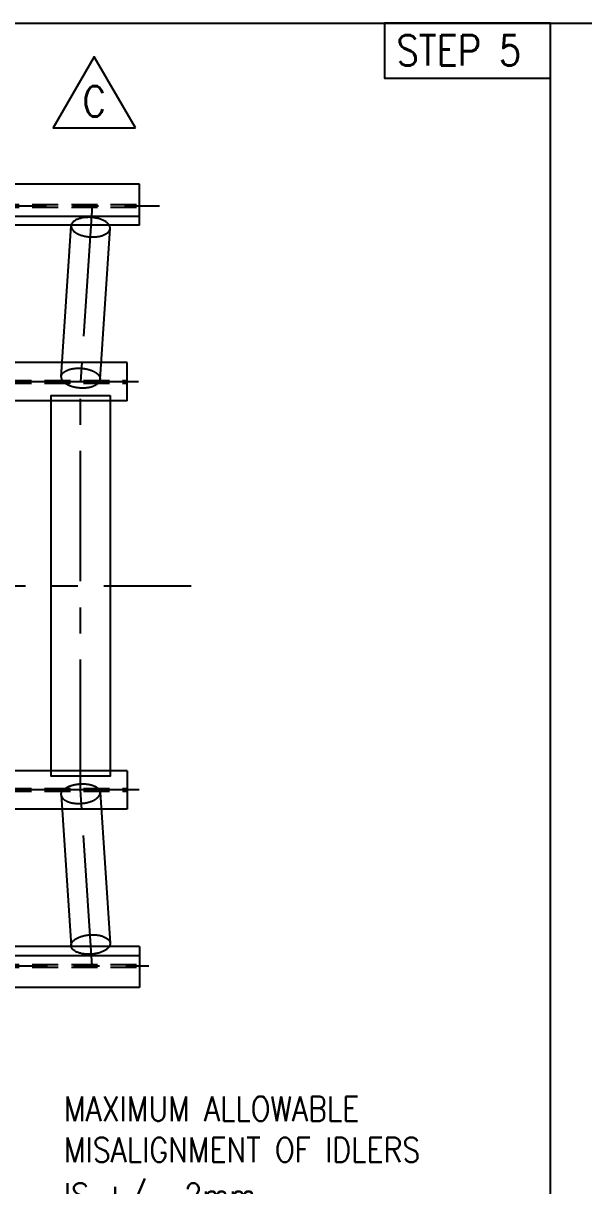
# Model space of a CAD drawing. Extents: x 0 to 13716, y 0 to 9144.
# Drawn here: x 9573 to 10665, y 2039 to 4303 of the extents above; entities that cross this region are included whole.
import ezdxf
from ezdxf.enums import TextEntityAlignment as Align

# ---------------------------------------------------------------- set-up
doc = ezdxf.new("R2010")
doc.units = 0
doc.header["$LTSCALE"] = 8
for name, pattern in [('CENTER', [50.8, 31.75, -6.35, 6.35, -6.35]), ('HIDDEN', [9.525, 6.35, -3.175]), ('HIDDEN2', [4.7625, 3.175, -1.5875])]:
    doc.linetypes.add(name, pattern=pattern)
for name, color, linetype in [('EMS_CL', 1, 'CENTER'), ('EMS_DIM', 3, 'CONTINUOUS'), ('EMS_HF', 3, 'HIDDEN2'), ('EMS_HIDDEN', 3, 'HIDDEN'), ('EMS_OBJECT', 2, 'CONTINUOUS'), ('EMS_REV', 7, 'CONTINUOUS'), ('EMS_TXT', 2, 'CONTINUOUS')]:
    doc.layers.add(name, color=color, linetype=linetype)
doc.styles.add('EMS', font='Romans.shx', dxfattribs={"width": 0.85, "height": 48})
doc.styles.add('EMS_M30', font='Romans.shx', dxfattribs={"width": 0.85, "height": 75})
doc.styles.add('ROMANS', font='Romans', dxfattribs={"width": 0.85, "height": 48})

# ---------------------------------------------------------------- blocks, each defined once
blk = doc.blocks.new('*U153')
at = {"layer": 'EMS_TXT', "style": 'EMS_M30', "width": 0.85}
for s, p in [('MAXIMUM ALLOWABLE', (9652.6, 2165.3)), ('MISALIGNMENT OF IDLERS', (9652.6, 2085.3)), ('IS +/- 2mm.', (9652.6, 1996.2)), (' X1 = X2 ±2 ;', (9660.4, 1916.2)), (' Y1 = Y2 ±2', (9660.4, 1836.2))]:
    blk.add_text(s, height=48, dxfattribs=at).set_placement(p)
blk = doc.blocks.new('EMS_REVSYMM')
at = {"layer": 'EMS_REV', "color": 2}
blk.add_lwpolyline([(5.33, 0), (0, 9.23), (-5.33, 0)], close=True, dxfattribs=at)
at = {"layer": 'EMS_REV', "style": 'EMS', "width": 0.85}
blk.add_attdef('RV', text='', height=3.97, dxfattribs=at).set_placement((0, 3.46), align=Align.MIDDLE)

msp = doc.modelspace()

# ---------------------------------------------------------------- linework, layer by layer
at = {"layer": 'EMS_CL', "color": 252}
for p, q in [((7738.484, 3947.746), (9838.735, 3947.746)), ((9797.6, 3605.246), (7750.242, 3605.246)), ((9799.174, 2810.246), (7762.672, 2810.246)), ((7740.756, 2467.746), (9817.71, 2467.746))]:
    msp.add_line(p, q, dxfattribs=at)
at = {"layer": 'EMS_CL'}
for p, q in [((9707.068, 3947.746), (9684.906, 3605.246)), ((9684.906, 2810.246), (9684.906, 3605.246)), ((7698.112, 3207.746), (9900.202, 3207.746)), ((9707.068, 2467.746), (9684.906, 2810.246))]:
    msp.add_line(p, q, dxfattribs=at)
at = {"layer": 'EMS_DIM'}
for p, q in [((9646.988, 3615.016), (9666.411, 3908.823)), ((9722.823, 3610.003), (9742.246, 3903.81)), ((9646.988, 2800.477), (9666.411, 2506.669)), ((9722.823, 2805.49), (9742.246, 2511.683))]:
    msp.add_line(p, q, dxfattribs=at)
msp.add_lwpolyline([(9742.406, 3578.246), (9742.406, 2837.246), (9627.406, 2837.246), (9627.406, 3578.246)], close=True, dxfattribs=at)
for points in [[(9666.41, 3908.82, 0), (9666.4, 3907.89, 0), (9666.47, 3906.95, 0), (9666.64, 3906.01, 0), (9666.9, 3905.08, 0), (9667.24, 3904.14, 0), (9667.68, 3903.21, 0), (9668.21, 3902.29, 0), (9668.82, 3901.38, 0), (9669.52, 3900.48, 0), (9670.3, 3899.59, 0), (9671.16, 3898.72, 0), (9672.11, 3897.87, 0), (9673.13, 3897.04, 0), (9674.22, 3896.23, 0), (9675.39, 3895.44, 0), (9676.63, 3894.68, 0), (9677.94, 3893.95, 0), (9679.31, 3893.25, 0), (9680.73, 3892.58, 0), (9682.22, 3891.95, 0), (9683.76, 3891.34, 0), (9685.35, 3890.78, 0), (9686.98, 3890.25, 0), (9688.66, 3889.76, 0), (9690.37, 3889.31, 0), (9692.12, 3888.9, 0), (9693.9, 3888.54, 0), (9695.7, 3888.21, 0), (9697.53, 3887.93, 0), (9699.36, 3887.7, 0), (9701.22, 3887.5, 0), (9703.08, 3887.36, 0), (9704.94, 3887.26, 0), (9706.8, 3887.2, 0), (9708.65, 3887.2, 0), (9710.5, 3887.23, 0), (9712.33, 3887.32, 0), (9714.14, 3887.45, 0), (9715.92, 3887.62, 0), (9717.68, 3887.84, 0), (9719.41, 3888.11, 0), (9721.1, 3888.42, 0), (9722.75, 3888.77, 0), (9724.35, 3889.16, 0), (9725.91, 3889.6, 0), (9727.41, 3890.07, 0), (9728.86, 3890.59, 0), (9730.25, 3891.14, 0), (9731.58, 3891.73, 0), (9732.84, 3892.35, 0), (9734.04, 3893.01, 0), (9735.16, 3893.7, 0), (9736.21, 3894.42, 0), (9737.18, 3895.17, 0), (9738.07, 3895.95, 0), (9738.88, 3896.75, 0), (9739.61, 3897.57, 0), (9740.25, 3898.41, 0), (9740.81, 3899.28, 0), (9741.27, 3900.16, 0), (9741.65, 3901.06, 0), (9741.94, 3901.96, 0), (9742.14, 3902.88, 0), (9742.25, 3903.81, 0), (9742.26, 3904.74, 0), (9742.19, 3905.68, 0), (9742.02, 3906.62, 0), (9741.76, 3907.56, 0), (9741.41, 3908.49, 0), (9740.98, 3909.42, 0), (9740.45, 3910.34, 0), (9739.84, 3911.26, 0), (9739.14, 3912.16, 0), (9738.36, 3913.04, 0), (9737.5, 3913.91, 0), (9736.55, 3914.77, 0), (9735.53, 3915.6, 0), (9734.43, 3916.41, 0), (9733.27, 3917.19, 0), (9732.03, 3917.95, 0), (9730.72, 3918.68, 0), (9729.35, 3919.38, 0), (9727.92, 3920.05, 0), (9726.44, 3920.69, 0), (9724.9, 3921.29, 0), (9723.31, 3921.86, 0), (9721.67, 3922.38, 0), (9720, 3922.87, 0), (9718.28, 3923.32, 0), (9716.53, 3923.73, 0), (9714.76, 3924.1, 0), (9712.96, 3924.42, 0), (9711.13, 3924.7, 0), (9709.29, 3924.94, 0), (9707.44, 3925.13, 0), (9705.58, 3925.28, 0), (9703.72, 3925.38, 0), (9701.86, 3925.43, 0), (9700, 3925.44, 0), (9698.16, 3925.4, 0), (9696.33, 3925.32, 0), (9694.52, 3925.19, 0), (9692.73, 3925.01, 0), (9690.98, 3924.79, 0), (9689.25, 3924.53, 0), (9687.56, 3924.22, 0), (9685.91, 3923.87, 0), (9684.31, 3923.47, 0), (9682.75, 3923.04, 0), (9681.24, 3922.56, 0), (9679.79, 3922.05, 0), (9678.4, 3921.5, 0), (9677.08, 3920.91, 0), (9675.81, 3920.28, 0), (9674.62, 3919.62, 0), (9673.5, 3918.93, 0), (9672.45, 3918.21, 0), (9671.48, 3917.46, 0), (9670.59, 3916.69, 0), (9669.78, 3915.89, 0), (9669.05, 3915.06, 0), (9668.41, 3914.22, 0), (9667.85, 3913.35, 0), (9667.38, 3912.47, 0), (9667.01, 3911.58, 0), (9666.72, 3910.67, 0), (9666.52, 3909.75, 0), (9666.41, 3908.82, 0)], [(9646.99, 3615.02, 0), (9646.97, 3614.55, 0), (9646.97, 3614.08, 0), (9647, 3613.61, 0), (9647.05, 3613.15, 0), (9647.12, 3612.68, 0), (9647.21, 3612.21, 0), (9647.33, 3611.74, 0), (9647.47, 3611.27, 0), (9647.64, 3610.8, 0), (9647.82, 3610.33, 0), (9648.03, 3609.87, 0), (9648.26, 3609.4, 0), (9648.51, 3608.94, 0), (9648.78, 3608.48, 0), (9649.08, 3608.03, 0), (9649.4, 3607.57, 0), (9649.73, 3607.12, 0), (9650.09, 3606.67, 0), (9650.47, 3606.22, 0), (9650.87, 3605.78, 0), (9651.3, 3605.35, 0), (9651.74, 3604.91, 0), (9652.2, 3604.48, 0), (9652.68, 3604.06, 0), (9653.18, 3603.64, 0), (9653.7, 3603.23, 0), (9654.24, 3602.82, 0), (9654.8, 3602.42, 0), (9655.38, 3602.02, 0), (9655.97, 3601.63, 0), (9656.58, 3601.25, 0), (9657.21, 3600.88, 0), (9657.85, 3600.51, 0), (9658.51, 3600.15, 0), (9659.19, 3599.79, 0), (9659.88, 3599.44, 0), (9660.59, 3599.11, 0), (9661.31, 3598.78, 0), (9662.05, 3598.45, 0), (9662.8, 3598.14, 0), (9663.56, 3597.83, 0), (9664.34, 3597.54, 0), (9665.13, 3597.25, 0), (9665.93, 3596.97, 0), (9666.74, 3596.7, 0), (9667.56, 3596.44, 0), (9668.39, 3596.19, 0), (9669.24, 3595.95, 0), (9670.09, 3595.72, 0), (9670.95, 3595.5, 0), (9671.82, 3595.29, 0), (9672.7, 3595.09, 0), (9673.58, 3594.91, 0), (9674.48, 3594.73, 0), (9675.38, 3594.56, 0), (9676.28, 3594.4, 0), (9677.19, 3594.26, 0), (9678.1, 3594.12, 0), (9679.02, 3594, 0), (9679.94, 3593.89, 0), (9680.87, 3593.79, 0), (9681.79, 3593.7, 0), (9682.72, 3593.62, 0), (9683.65, 3593.55, 0), (9684.58, 3593.5, 0), (9685.51, 3593.45, 0), (9686.45, 3593.42, 0), (9687.37, 3593.4, 0), (9688.3, 3593.39, 0), (9689.23, 3593.39, 0), (9690.15, 3593.4, 0), (9691.07, 3593.43, 0), (9691.99, 3593.46, 0), (9692.9, 3593.51, 0), (9693.81, 3593.57, 0), (9694.71, 3593.64, 0), (9695.61, 3593.72, 0), (9696.5, 3593.81, 0), (9697.38, 3593.92, 0), (9698.26, 3594.03, 0), (9699.13, 3594.16, 0), (9699.98, 3594.3, 0), (9700.83, 3594.45, 0), (9701.67, 3594.61, 0), (9702.5, 3594.78, 0), (9703.32, 3594.96, 0), (9704.13, 3595.15, 0), (9704.93, 3595.35, 0), (9705.71, 3595.57, 0), (9706.49, 3595.79, 0), (9707.25, 3596.02, 0), (9707.99, 3596.26, 0), (9708.72, 3596.52, 0), (9709.44, 3596.78, 0), (9710.14, 3597.05, 0), (9710.83, 3597.33, 0), (9711.5, 3597.62, 0), (9712.16, 3597.92, 0), (9712.8, 3598.23, 0), (9713.42, 3598.54, 0), (9714.03, 3598.87, 0), (9714.61, 3599.2, 0), (9715.18, 3599.54, 0), (9715.74, 3599.89, 0), (9716.27, 3600.25, 0), (9716.78, 3600.61, 0), (9717.28, 3600.98, 0), (9717.75, 3601.36, 0), (9718.21, 3601.75, 0), (9718.65, 3602.14, 0), (9719.06, 3602.54, 0), (9719.46, 3602.94, 0), (9719.83, 3603.35, 0), (9720.18, 3603.76, 0), (9720.52, 3604.18, 0), (9720.83, 3604.61, 0), (9721.12, 3605.04, 0), (9721.38, 3605.47, 0), (9721.63, 3605.91, 0), (9721.85, 3606.35, 0), (9722.05, 3606.8, 0), (9722.23, 3607.25, 0), (9722.38, 3607.7, 0), (9722.52, 3608.16, 0), (9722.63, 3608.61, 0), (9722.72, 3609.08, 0), (9722.78, 3609.54, 0), (9722.82, 3610, 0)], [(9646.99, 2800.48, 0), (9646.97, 2800.94, 0), (9646.97, 2801.41, 0), (9647, 2801.88, 0), (9647.05, 2802.35, 0), (9647.12, 2802.82, 0), (9647.21, 2803.29, 0), (9647.33, 2803.75, 0), (9647.47, 2804.22, 0), (9647.64, 2804.69, 0), (9647.82, 2805.16, 0), (9648.03, 2805.62, 0), (9648.26, 2806.09, 0), (9648.51, 2806.55, 0), (9648.78, 2807.01, 0), (9649.08, 2807.47, 0), (9649.4, 2807.92, 0), (9649.73, 2808.37, 0), (9650.09, 2808.82, 0), (9650.47, 2809.27, 0), (9650.87, 2809.71, 0), (9651.3, 2810.15, 0), (9651.74, 2810.58, 0), (9652.2, 2811.01, 0), (9652.68, 2811.43, 0), (9653.18, 2811.85, 0), (9653.7, 2812.26, 0), (9654.24, 2812.67, 0), (9654.8, 2813.07, 0), (9655.38, 2813.47, 0), (9655.97, 2813.86, 0), (9656.58, 2814.24, 0), (9657.21, 2814.62, 0), (9657.85, 2814.99, 0), (9658.51, 2815.35, 0), (9659.19, 2815.7, 0), (9659.88, 2816.05, 0), (9660.59, 2816.39, 0), (9661.31, 2816.72, 0), (9662.05, 2817.04, 0), (9662.8, 2817.35, 0), (9663.56, 2817.66, 0), (9664.34, 2817.96, 0), (9665.13, 2818.24, 0), (9665.93, 2818.52, 0), (9666.74, 2818.79, 0), (9667.56, 2819.05, 0), (9668.39, 2819.3, 0), (9669.24, 2819.54, 0), (9670.09, 2819.77, 0), (9670.95, 2819.99, 0), (9671.82, 2820.2, 0), (9672.7, 2820.4, 0), (9673.58, 2820.59, 0), (9674.48, 2820.76, 0), (9675.38, 2820.93, 0), (9676.28, 2821.09, 0), (9677.19, 2821.23, 0), (9678.1, 2821.37, 0), (9679.02, 2821.49, 0), (9679.94, 2821.6, 0), (9680.87, 2821.71, 0), (9681.79, 2821.8, 0), (9682.72, 2821.87, 0), (9683.65, 2821.94, 0), (9684.58, 2822, 0), (9685.51, 2822.04, 0), (9686.45, 2822.07, 0), (9687.37, 2822.1, 0), (9688.3, 2822.11, 0), (9689.23, 2822.1, 0), (9690.15, 2822.09, 0), (9691.07, 2822.07, 0), (9691.99, 2822.03, 0), (9692.9, 2821.98, 0), (9693.81, 2821.92, 0), (9694.71, 2821.85, 0), (9695.61, 2821.77, 0), (9696.5, 2821.68, 0), (9697.38, 2821.57, 0), (9698.26, 2821.46, 0), (9699.13, 2821.33, 0), (9699.98, 2821.19, 0), (9700.83, 2821.04, 0), (9701.67, 2820.88, 0), (9702.5, 2820.71, 0), (9703.32, 2820.53, 0), (9704.13, 2820.34, 0), (9704.93, 2820.14, 0), (9705.71, 2819.93, 0), (9706.49, 2819.7, 0), (9707.25, 2819.47, 0), (9707.99, 2819.23, 0), (9708.72, 2818.98, 0), (9709.44, 2818.71, 0), (9710.14, 2818.44, 0), (9710.83, 2818.16, 0), (9711.5, 2817.87, 0), (9712.16, 2817.57, 0), (9712.8, 2817.26, 0), (9713.42, 2816.95, 0), (9714.03, 2816.62, 0), (9714.61, 2816.29, 0), (9715.18, 2815.95, 0), (9715.74, 2815.6, 0), (9716.27, 2815.24, 0), (9716.78, 2814.88, 0), (9717.28, 2814.51, 0), (9717.75, 2814.13, 0), (9718.21, 2813.75, 0), (9718.65, 2813.36, 0), (9719.06, 2812.96, 0), (9719.46, 2812.55, 0), (9719.83, 2812.15, 0), (9720.18, 2811.73, 0), (9720.52, 2811.31, 0), (9720.83, 2810.89, 0), (9721.12, 2810.46, 0), (9721.38, 2810.02, 0), (9721.63, 2809.58, 0), (9721.85, 2809.14, 0), (9722.05, 2808.69, 0), (9722.23, 2808.24, 0), (9722.38, 2807.79, 0), (9722.52, 2807.34, 0), (9722.63, 2806.88, 0), (9722.72, 2806.42, 0), (9722.78, 2805.95, 0), (9722.82, 2805.49, 0)], [(9666.41, 2506.67, 0), (9666.4, 2507.6, 0), (9666.47, 2508.54, 0), (9666.64, 2509.48, 0), (9666.9, 2510.42, 0), (9667.24, 2511.35, 0), (9667.68, 2512.28, 0), (9668.21, 2513.2, 0), (9668.82, 2514.12, 0), (9669.52, 2515.02, 0), (9670.3, 2515.9, 0), (9671.16, 2516.77, 0), (9672.11, 2517.62, 0), (9673.13, 2518.46, 0), (9674.22, 2519.27, 0), (9675.39, 2520.05, 0), (9676.63, 2520.81, 0), (9677.94, 2521.54, 0), (9679.31, 2522.24, 0), (9680.73, 2522.91, 0), (9682.22, 2523.55, 0), (9683.76, 2524.15, 0), (9685.35, 2524.71, 0), (9686.98, 2525.24, 0), (9688.66, 2525.73, 0), (9690.37, 2526.18, 0), (9692.12, 2526.59, 0), (9693.9, 2526.96, 0), (9695.7, 2527.28, 0), (9697.53, 2527.56, 0), (9699.36, 2527.8, 0), (9701.22, 2527.99, 0), (9703.08, 2528.13, 0), (9704.94, 2528.23, 0), (9706.8, 2528.29, 0), (9708.65, 2528.3, 0), (9710.5, 2528.26, 0), (9712.33, 2528.18, 0), (9714.14, 2528.05, 0), (9715.92, 2527.87, 0), (9717.68, 2527.65, 0), (9719.41, 2527.39, 0), (9721.1, 2527.08, 0), (9722.75, 2526.73, 0), (9724.35, 2526.33, 0), (9725.91, 2525.9, 0), (9727.41, 2525.42, 0), (9728.86, 2524.91, 0), (9730.25, 2524.35, 0), (9731.58, 2523.77, 0), (9732.84, 2523.14, 0), (9734.04, 2522.48, 0), (9735.16, 2521.79, 0), (9736.21, 2521.07, 0), (9737.18, 2520.32, 0), (9738.07, 2519.55, 0), (9738.88, 2518.75, 0), (9739.61, 2517.92, 0), (9740.25, 2517.08, 0), (9740.81, 2516.21, 0), (9741.27, 2515.33, 0), (9741.65, 2514.44, 0), (9741.94, 2513.53, 0), (9742.14, 2512.61, 0), (9742.25, 2511.68, 0), (9742.26, 2510.75, 0), (9742.19, 2509.81, 0), (9742.02, 2508.87, 0), (9741.76, 2507.94, 0), (9741.41, 2507, 0), (9740.98, 2506.07, 0), (9740.45, 2505.15, 0), (9739.84, 2504.24, 0), (9739.14, 2503.34, 0), (9738.36, 2502.45, 0), (9737.5, 2501.58, 0), (9736.55, 2500.73, 0), (9735.53, 2499.9, 0), (9734.43, 2499.09, 0), (9733.27, 2498.3, 0), (9732.03, 2497.54, 0), (9730.72, 2496.81, 0), (9729.35, 2496.11, 0), (9727.92, 2495.44, 0), (9726.44, 2494.81, 0), (9724.9, 2494.2, 0), (9723.31, 2493.64, 0), (9721.67, 2493.11, 0), (9720, 2492.62, 0), (9718.28, 2492.17, 0), (9716.53, 2491.76, 0), (9714.76, 2491.39, 0), (9712.96, 2491.07, 0), (9711.13, 2490.79, 0), (9709.29, 2490.55, 0), (9707.44, 2490.36, 0), (9705.58, 2490.22, 0), (9703.72, 2490.12, 0), (9701.86, 2490.06, 0), (9700, 2490.05, 0), (9698.16, 2490.09, 0), (9696.33, 2490.18, 0), (9694.52, 2490.31, 0), (9692.73, 2490.48, 0), (9690.98, 2490.7, 0), (9689.25, 2490.97, 0), (9687.56, 2491.27, 0), (9685.91, 2491.63, 0), (9684.31, 2492.02, 0), (9682.75, 2492.45, 0), (9681.24, 2492.93, 0), (9679.79, 2493.45, 0), (9678.4, 2494, 0), (9677.08, 2494.59, 0), (9675.81, 2495.21, 0), (9674.62, 2495.87, 0), (9673.5, 2496.56, 0), (9672.45, 2497.28, 0), (9671.48, 2498.03, 0), (9670.59, 2498.8, 0), (9669.78, 2499.6, 0), (9669.05, 2500.43, 0), (9668.41, 2501.27, 0), (9667.85, 2502.14, 0), (9667.38, 2503.02, 0), (9667.01, 2503.91, 0), (9666.72, 2504.82, 0), (9666.52, 2505.74, 0), (9666.41, 2506.67, 0)]]:
    msp.add_polyline3d(points, dxfattribs=at)
at = {"layer": 'EMS_HF'}
for points in [[(9646.99, 3615.02, 0), (9647.03, 3615.48, 0), (9647.1, 3615.94, 0), (9647.18, 3616.4, 0), (9647.29, 3616.86, 0), (9647.43, 3617.32, 0), (9647.58, 3617.77, 0), (9647.76, 3618.22, 0), (9647.96, 3618.67, 0), (9648.18, 3619.11, 0), (9648.43, 3619.55, 0), (9648.7, 3619.98, 0), (9648.98, 3620.41, 0), (9649.3, 3620.84, 0), (9649.63, 3621.26, 0), (9649.98, 3621.67, 0), (9650.35, 3622.08, 0), (9650.75, 3622.48, 0), (9651.16, 3622.88, 0), (9651.6, 3623.27, 0), (9652.06, 3623.66, 0), (9652.53, 3624.04, 0), (9653.03, 3624.41, 0), (9653.54, 3624.77, 0), (9654.07, 3625.13, 0), (9654.63, 3625.48, 0), (9655.2, 3625.82, 0), (9655.78, 3626.15, 0), (9656.39, 3626.47, 0), (9657.01, 3626.79, 0), (9657.65, 3627.1, 0), (9658.31, 3627.4, 0), (9658.98, 3627.69, 0), (9659.67, 3627.97, 0), (9660.37, 3628.24, 0), (9661.09, 3628.5, 0), (9661.82, 3628.75, 0), (9662.57, 3629, 0), (9663.33, 3629.23, 0), (9664.1, 3629.45, 0), (9664.88, 3629.67, 0), (9665.68, 3629.87, 0), (9666.49, 3630.06, 0), (9667.31, 3630.24, 0), (9668.14, 3630.41, 0), (9668.98, 3630.57, 0), (9669.83, 3630.72, 0), (9670.69, 3630.86, 0), (9671.55, 3630.98, 0), (9672.43, 3631.1, 0), (9673.31, 3631.2, 0), (9674.2, 3631.3, 0), (9675.1, 3631.38, 0), (9676, 3631.45, 0), (9676.91, 3631.51, 0), (9677.82, 3631.56, 0), (9678.74, 3631.59, 0), (9679.66, 3631.62, 0), (9680.58, 3631.63, 0), (9681.51, 3631.63, 0), (9682.44, 3631.62, 0), (9683.37, 3631.6, 0), (9684.3, 3631.57, 0), (9685.23, 3631.52, 0), (9686.16, 3631.47, 0), (9687.09, 3631.4, 0), (9688.02, 3631.32, 0), (9688.94, 3631.23, 0), (9689.87, 3631.13, 0), (9690.79, 3631.02, 0), (9691.71, 3630.9, 0), (9692.62, 3630.76, 0), (9693.53, 3630.61, 0), (9694.44, 3630.46, 0), (9695.33, 3630.29, 0), (9696.23, 3630.11, 0), (9697.11, 3629.92, 0), (9697.99, 3629.72, 0), (9698.86, 3629.52, 0), (9699.72, 3629.3, 0), (9700.57, 3629.07, 0), (9701.42, 3628.83, 0), (9702.25, 3628.58, 0), (9703.07, 3628.32, 0), (9703.89, 3628.05, 0), (9704.69, 3627.77, 0), (9705.47, 3627.48, 0), (9706.25, 3627.19, 0), (9707.01, 3626.88, 0), (9707.76, 3626.57, 0), (9708.5, 3626.24, 0), (9709.22, 3625.91, 0), (9709.93, 3625.57, 0), (9710.62, 3625.23, 0), (9711.3, 3624.87, 0), (9711.96, 3624.51, 0), (9712.6, 3624.14, 0), (9713.23, 3623.77, 0), (9713.84, 3623.38, 0), (9714.44, 3622.99, 0), (9715.01, 3622.6, 0), (9715.57, 3622.2, 0), (9716.11, 3621.79, 0), (9716.63, 3621.38, 0), (9717.13, 3620.96, 0), (9717.61, 3620.53, 0), (9718.07, 3620.11, 0), (9718.51, 3619.67, 0), (9718.94, 3619.24, 0), (9719.34, 3618.79, 0), (9719.72, 3618.35, 0), (9720.08, 3617.9, 0), (9720.42, 3617.45, 0), (9720.73, 3616.99, 0), (9721.03, 3616.54, 0), (9721.3, 3616.08, 0), (9721.55, 3615.61, 0), (9721.78, 3615.15, 0), (9721.99, 3614.68, 0), (9722.18, 3614.22, 0), (9722.34, 3613.75, 0), (9722.48, 3613.28, 0), (9722.6, 3612.81, 0), (9722.69, 3612.34, 0), (9722.76, 3611.87, 0), (9722.81, 3611.4, 0), (9722.84, 3610.94, 0), (9722.84, 3610.47, 0), (9722.82, 3610, 0)], [(9646.99, 2800.48, 0), (9647.03, 2800.01, 0), (9647.1, 2799.55, 0), (9647.18, 2799.09, 0), (9647.29, 2798.63, 0), (9647.43, 2798.17, 0), (9647.58, 2797.72, 0), (9647.76, 2797.27, 0), (9647.96, 2796.83, 0), (9648.18, 2796.38, 0), (9648.43, 2795.95, 0), (9648.7, 2795.51, 0), (9648.98, 2795.08, 0), (9649.3, 2794.66, 0), (9649.63, 2794.24, 0), (9649.98, 2793.82, 0), (9650.35, 2793.41, 0), (9650.75, 2793.01, 0), (9651.16, 2792.61, 0), (9651.6, 2792.22, 0), (9652.06, 2791.84, 0), (9652.53, 2791.46, 0), (9653.03, 2791.09, 0), (9653.54, 2790.72, 0), (9654.07, 2790.37, 0), (9654.63, 2790.02, 0), (9655.2, 2789.68, 0), (9655.78, 2789.34, 0), (9656.39, 2789.02, 0), (9657.01, 2788.7, 0), (9657.65, 2788.39, 0), (9658.31, 2788.1, 0), (9658.98, 2787.81, 0), (9659.67, 2787.52, 0), (9660.37, 2787.25, 0), (9661.09, 2786.99, 0), (9661.82, 2786.74, 0), (9662.57, 2786.5, 0), (9663.33, 2786.26, 0), (9664.1, 2786.04, 0), (9664.88, 2785.83, 0), (9665.68, 2785.62, 0), (9666.49, 2785.43, 0), (9667.31, 2785.25, 0), (9668.14, 2785.08, 0), (9668.98, 2784.92, 0), (9669.83, 2784.77, 0), (9670.69, 2784.64, 0), (9671.55, 2784.51, 0), (9672.43, 2784.39, 0), (9673.31, 2784.29, 0), (9674.2, 2784.2, 0), (9675.1, 2784.11, 0), (9676, 2784.04, 0), (9676.91, 2783.98, 0), (9677.82, 2783.94, 0), (9678.74, 2783.9, 0), (9679.66, 2783.88, 0), (9680.58, 2783.86, 0), (9681.51, 2783.86, 0), (9682.44, 2783.87, 0), (9683.37, 2783.89, 0), (9684.3, 2783.92, 0), (9685.23, 2783.97, 0), (9686.16, 2784.02, 0), (9687.09, 2784.09, 0), (9688.02, 2784.17, 0), (9688.94, 2784.26, 0), (9689.87, 2784.36, 0), (9690.79, 2784.47, 0), (9691.71, 2784.6, 0), (9692.62, 2784.73, 0), (9693.53, 2784.88, 0), (9694.44, 2785.03, 0), (9695.33, 2785.2, 0), (9696.23, 2785.38, 0), (9697.11, 2785.57, 0), (9697.99, 2785.77, 0), (9698.86, 2785.98, 0), (9699.72, 2786.2, 0), (9700.57, 2786.43, 0), (9701.42, 2786.67, 0), (9702.25, 2786.92, 0), (9703.07, 2787.18, 0), (9703.89, 2787.44, 0), (9704.69, 2787.72, 0), (9705.47, 2788.01, 0), (9706.25, 2788.31, 0), (9707.01, 2788.61, 0), (9707.76, 2788.93, 0), (9708.5, 2789.25, 0), (9709.22, 2789.58, 0), (9709.93, 2789.92, 0), (9710.62, 2790.26, 0), (9711.3, 2790.62, 0), (9711.96, 2790.98, 0), (9712.6, 2791.35, 0), (9713.23, 2791.73, 0), (9713.84, 2792.11, 0), (9714.44, 2792.5, 0), (9715.01, 2792.89, 0), (9715.57, 2793.3, 0), (9716.11, 2793.7, 0), (9716.63, 2794.12, 0), (9717.13, 2794.53, 0), (9717.61, 2794.96, 0), (9718.07, 2795.39, 0), (9718.51, 2795.82, 0), (9718.94, 2796.26, 0), (9719.34, 2796.7, 0), (9719.72, 2797.14, 0), (9720.08, 2797.59, 0), (9720.42, 2798.04, 0), (9720.73, 2798.5, 0), (9721.03, 2798.96, 0), (9721.3, 2799.42, 0), (9721.55, 2799.88, 0), (9721.78, 2800.34, 0), (9721.99, 2800.81, 0), (9722.18, 2801.28, 0), (9722.34, 2801.74, 0), (9722.48, 2802.21, 0), (9722.6, 2802.68, 0), (9722.69, 2803.15, 0), (9722.76, 2803.62, 0), (9722.81, 2804.09, 0), (9722.84, 2804.56, 0), (9722.84, 2805.02, 0), (9722.82, 2805.49, 0)]]:
    msp.add_polyline3d(points, dxfattribs=at)
at = {"layer": 'EMS_HIDDEN', "color": 252}
for p, q in [((9799.298, 3927.746), (9799.298, 3990.246)), ((7761.821, 3950.246), (9799.298, 3950.246)), ((7761.821, 3945.246), (9799.298, 3945.246)), ((7785.562, 3607.746), (9775.557, 3607.746)), ((7785.562, 3602.746), (9775.557, 3602.746)), ((7785.562, 2812.746), (9775.557, 2812.746)), ((7785.562, 2807.746), (9775.557, 2807.746)), ((7761.821, 2470.246), (9799.298, 2470.246)), ((9799.298, 2487.746), (9799.298, 2425.246)), ((7761.821, 2465.246), (9799.298, 2465.246))]:
    msp.add_line(p, q, dxfattribs=at)
at = {"layer": 'EMS_OBJECT'}
for p, q in [((381, 4303.423), (13525.5, 4303.423)), ((10600.696, 857.588), (10600.696, 4303.423))]:
    msp.add_line(p, q, dxfattribs=at)
at = {"layer": 'EMS_OBJECT', "color": 252}
for p, q in [((9799.298, 3990.246), (7761.821, 3990.246)), ((9799.298, 3927.746), (9799.298, 3990.246)), ((7761.821, 3927.746), (9799.298, 3927.746)), ((9799.298, 3910.246), (9799.298, 3927.746)), ((9799.298, 3910.246), (7761.821, 3910.246)), ((9775.557, 3642.746), (7785.562, 3642.746)), ((9775.557, 3567.746), (9775.557, 3642.746)), ((9775.557, 3567.746), (7785.562, 3567.746)), ((9775.557, 2847.746), (7785.562, 2847.746)), ((9775.557, 2847.746), (9775.557, 2772.746)), ((9775.557, 2772.746), (7785.562, 2772.746)), ((9799.298, 2505.246), (7761.821, 2505.246)), ((9799.298, 2505.246), (9799.298, 2487.746)), ((7761.821, 2487.746), (9799.298, 2487.746)), ((9799.298, 2487.746), (9799.298, 2425.246)), ((9799.298, 2425.246), (7761.821, 2425.246))]:
    msp.add_line(p, q, dxfattribs=at)
at = {"layer": 'EMS_TXT'}
msp.add_lwpolyline([(10276.897, 4303.423), (10276.897, 4196.266), (10600.696, 4196.266), (10600.696, 4303.423)], close=True, dxfattribs=at)

# ---------------------------------------------------------------- block references
at = {"layer": 'EMS_OBJECT'}
msp.add_blockref('*U153', (0, 0), dxfattribs=at)
at = {"layer": 'EMS_REV', "xscale": 15, "yscale": 15, "zscale": 15}
msp.add_blockref('EMS_REVSYMM', (9711.54, 4099.527), dxfattribs=at).add_auto_attribs({'RV': 'C'})

# ---------------------------------------------------------------- texts
at = {"layer": 'EMS_TXT', "color": 7, "style": 'ROMANS', "width": 0.85}
msp.add_text('STEP 5', height=59.5312, dxfattribs=at).set_placement((10300.38, 4220.909))

doc.saveas('drawing.dxf')
